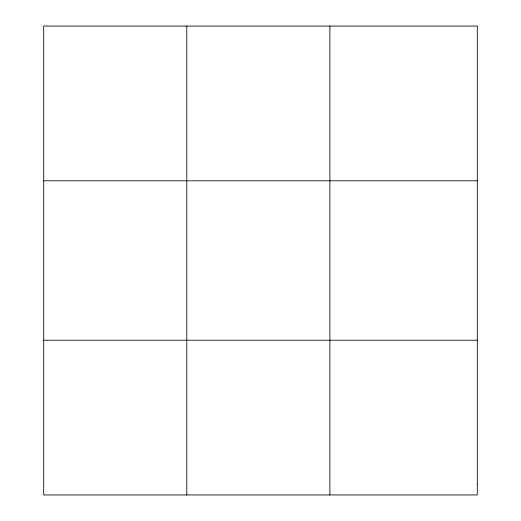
<?xml version="1.0" encoding="UTF-8"?>
<svg xmlns="http://www.w3.org/2000/svg" width="521" height="521" viewBox="0 0 521 521"><rect width="100%" height="100%" fill="white"/><g stroke="black" fill="none" stroke-linecap="round" stroke-linejoin="round"><path stroke-width="0.78" d="M186.792 494.95L186.792 26.05M329.871 494.95L329.871 26.05M43.712 180.787L477.288 180.787M43.712 340.213L477.288 340.213M477.288 484.634L477.288 494.95L43.712 494.95L43.712 26.05L477.288 26.05L477.288 484.634"/></g></svg>
